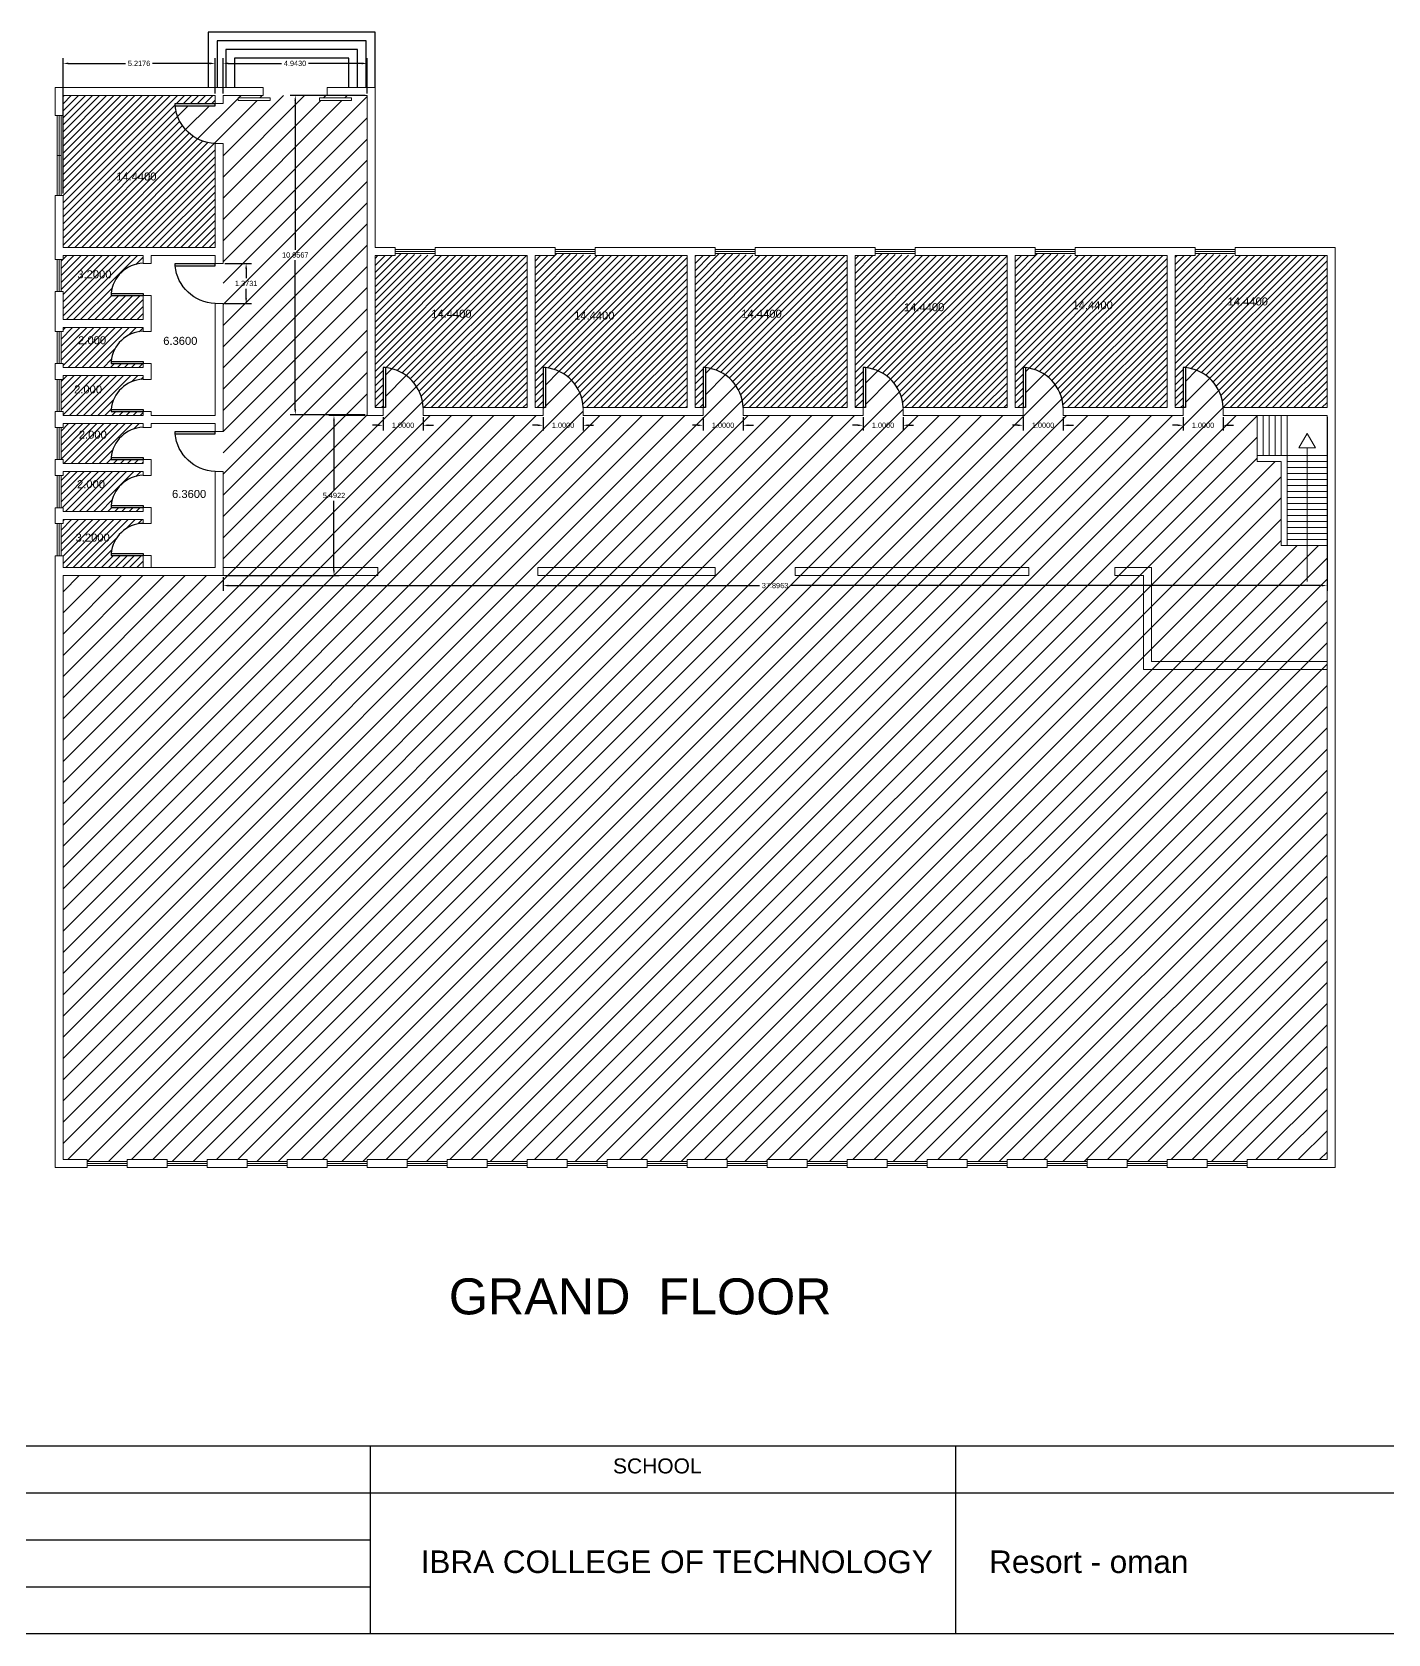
# Model space of a CAD drawing. Header units: inches. Extents: x 17 to 458, y 103 to 566.
# Drawn here: x 335.5 to 382.1, y 103.3 to 158.3 of the extents above; entities that cross this region are included whole.
import ezdxf

# ---------------------------------------------------------------- set-up
doc = ezdxf.new("R2010")
doc.units = ezdxf.units.IN
doc.header["$MEASUREMENT"] = 0
doc.layers.add('FUR', color=6, linetype='Continuous')
doc.styles.get("Standard").update_dxf_attribs({"font": 'arial.ttf'})
doc.dimstyles.get("Standard").update_dxf_attribs({"dimtxt": 0.18, "dimasz": 0.18, "dimexe": 0.18, "dimexo": 0.0625, "dimgap": 0.09, "dimtad": 0, "dimtih": 1, "dimtoh": 1, "dimdec": 4, "dimzin": 0, "dimdsep": 46, "dimtxsty": 'Standard', "dimcen": 0.09, "dimadec": 0, "dimazin": 0, "dimtfac": 1, "dimtdec": 4, "dimtofl": 0, "dimtmove": 0, "dimatfit": 3, "dimfxl": 1, "dimtolj": 1, "dimtzin": 0, "dimarcsym": 0})
pattern_1 = [(45, (304.03501, 97.06254), (-0.12136186, 0.12136186), [])]

# ---------------------------------------------------------------- blocks, each defined once
blk = doc.blocks.new('DESK4')
at = {"color": 0}
for p, q in [((0, 1), (-0.06, 1)), ((0, 0), (-0.06, 0))]:
    blk.add_line(p, q, dxfattribs=at)
blk.add_lwpolyline([(-0.06, 1), (-0.06, 0)], dxfattribs=at)
blk.add_lwpolyline([(0.945, 0, 0.376459), (0, 1), (0, 0)], format="xyb", dxfattribs=at)
blk = doc.blocks.new('*D150')
at = {"color": 0, "lineweight": -2, "transparency": 16777216}
for p, q in [((374.847, 144.786), (374.667, 144.786)), ((375.027, 145.06), (375.027, 144.606)), ((376.402, 145.06), (376.402, 144.606)), ((376.582, 144.786), (376.762, 144.786))]:
    blk.add_line(p, q, dxfattribs=at)
at = {"color": 0, "transparency": 16777216}
for points in [[(374.847, 144.816), (374.847, 144.756), (375.027, 144.786)], [(376.582, 144.816), (376.582, 144.756), (376.402, 144.786)]]:
    blk.add_solid(points, dxfattribs=at)
at = {"layer": 'Defpoints', "color": 0, "transparency": 16777216}
for p in [(375.027, 145.123), (375.027, 144.786), (376.402, 145.123)]:
    blk.add_point(p, dxfattribs=at)
at = {"color": 0, "lineweight": 0, "transparency": 16777216, "insert": (375.714, 144.786), "char_height": 0.18, "attachment_point": 5}
blk.add_mtext('\\A1;1.0000', dxfattribs=at)
blk = doc.blocks.new('*D151')
at = {"color": 0, "lineweight": -2, "transparency": 16777216}
for p, q in [((369.355, 144.786), (369.175, 144.786)), ((369.535, 145.06), (369.535, 144.606)), ((370.909, 145.06), (370.909, 144.606)), ((371.089, 144.786), (371.269, 144.786))]:
    blk.add_line(p, q, dxfattribs=at)
at = {"color": 0, "transparency": 16777216}
for points in [[(369.355, 144.816), (369.355, 144.756), (369.535, 144.786)], [(371.089, 144.816), (371.089, 144.756), (370.909, 144.786)]]:
    blk.add_solid(points, dxfattribs=at)
at = {"layer": 'Defpoints', "color": 0, "transparency": 16777216}
for p in [(369.535, 145.123), (369.535, 144.786), (370.909, 145.123)]:
    blk.add_point(p, dxfattribs=at)
at = {"color": 0, "lineweight": 0, "transparency": 16777216, "insert": (370.222, 144.786), "char_height": 0.18, "attachment_point": 5}
blk.add_mtext('\\A1;1.0000', dxfattribs=at)
blk = doc.blocks.new('*D152')
at = {"color": 0, "lineweight": -2, "transparency": 16777216}
for p, q in [((363.863, 144.786), (363.683, 144.786)), ((364.043, 145.06), (364.043, 144.606)), ((365.417, 145.06), (365.417, 144.606)), ((365.597, 144.786), (365.777, 144.786))]:
    blk.add_line(p, q, dxfattribs=at)
at = {"color": 0, "transparency": 16777216}
for points in [[(363.863, 144.816), (363.863, 144.756), (364.043, 144.786)], [(365.597, 144.816), (365.597, 144.756), (365.417, 144.786)]]:
    blk.add_solid(points, dxfattribs=at)
at = {"layer": 'Defpoints', "color": 0, "transparency": 16777216}
for p in [(364.043, 145.123), (364.043, 144.786), (365.417, 145.123)]:
    blk.add_point(p, dxfattribs=at)
at = {"color": 0, "lineweight": 0, "transparency": 16777216, "insert": (364.73, 144.786), "char_height": 0.18, "attachment_point": 5}
blk.add_mtext('\\A1;1.0000', dxfattribs=at)
blk = doc.blocks.new('*D153')
at = {"color": 0, "lineweight": -2, "transparency": 16777216}
for p, q in [((358.371, 144.786), (358.191, 144.786)), ((358.551, 145.06), (358.551, 144.606)), ((359.925, 145.06), (359.925, 144.606)), ((360.105, 144.786), (360.285, 144.786))]:
    blk.add_line(p, q, dxfattribs=at)
at = {"color": 0, "transparency": 16777216}
for points in [[(358.371, 144.816), (358.371, 144.756), (358.551, 144.786)], [(360.105, 144.816), (360.105, 144.756), (359.925, 144.786)]]:
    blk.add_solid(points, dxfattribs=at)
at = {"layer": 'Defpoints', "color": 0, "transparency": 16777216}
for p in [(358.551, 145.123), (358.551, 144.786), (359.925, 145.123)]:
    blk.add_point(p, dxfattribs=at)
at = {"color": 0, "lineweight": 0, "transparency": 16777216, "insert": (359.238, 144.786), "char_height": 0.18, "attachment_point": 5}
blk.add_mtext('\\A1;1.0000', dxfattribs=at)
blk = doc.blocks.new('*D154')
at = {"color": 0, "lineweight": -2, "transparency": 16777216}
for p, q in [((352.878, 144.786), (352.698, 144.786)), ((353.058, 145.06), (353.058, 144.606)), ((354.433, 145.06), (354.433, 144.606)), ((354.613, 144.786), (354.793, 144.786))]:
    blk.add_line(p, q, dxfattribs=at)
at = {"color": 0, "transparency": 16777216}
for points in [[(352.878, 144.816), (352.878, 144.756), (353.058, 144.786)], [(354.613, 144.816), (354.613, 144.756), (354.433, 144.786)]]:
    blk.add_solid(points, dxfattribs=at)
at = {"layer": 'Defpoints', "color": 0, "transparency": 16777216}
for p in [(353.058, 145.123), (353.058, 144.786), (354.433, 145.123)]:
    blk.add_point(p, dxfattribs=at)
at = {"color": 0, "lineweight": 0, "transparency": 16777216, "insert": (353.746, 144.786), "char_height": 0.18, "attachment_point": 5}
blk.add_mtext('\\A1;1.0000', dxfattribs=at)
blk = doc.blocks.new('*D155')
at = {"color": 0, "lineweight": -2, "transparency": 16777216}
for p, q in [((347.386, 144.786), (347.206, 144.786)), ((347.566, 145.06), (347.566, 144.606)), ((348.94, 145.06), (348.94, 144.606)), ((349.12, 144.786), (349.3, 144.786))]:
    blk.add_line(p, q, dxfattribs=at)
at = {"color": 0, "transparency": 16777216}
for points in [[(347.386, 144.816), (347.386, 144.756), (347.566, 144.786)], [(349.12, 144.816), (349.12, 144.756), (348.94, 144.786)]]:
    blk.add_solid(points, dxfattribs=at)
at = {"layer": 'Defpoints', "color": 0, "transparency": 16777216}
for p in [(347.566, 145.123), (347.566, 144.786), (348.94, 145.123)]:
    blk.add_point(p, dxfattribs=at)
at = {"color": 0, "lineweight": 0, "transparency": 16777216, "insert": (348.253, 144.786), "char_height": 0.18, "attachment_point": 5}
blk.add_mtext('\\A1;1.0000', dxfattribs=at)
blk = doc.blocks.new('*D178')
at = {"color": 0, "lineweight": -2, "transparency": 16777216}
for p, q in [((342.074, 156.17), (342.074, 157.385)), ((347.017, 156.17), (347.017, 157.385)), ((342.254, 157.205), (344.079, 157.205)), ((346.837, 157.205), (345.012, 157.205))]:
    blk.add_line(p, q, dxfattribs=at)
at = {"color": 0, "transparency": 16777216}
for points in [[(342.254, 157.235), (342.254, 157.175), (342.074, 157.205)], [(346.837, 157.235), (346.837, 157.175), (347.017, 157.205)]]:
    blk.add_solid(points, dxfattribs=at)
at = {"layer": 'Defpoints', "color": 0, "transparency": 16777216}
for p in [(347.017, 157.205), (342.074, 156.107), (347.017, 156.107)]:
    blk.add_point(p, dxfattribs=at)
at = {"color": 0, "lineweight": 0, "transparency": 16777216, "insert": (344.545, 157.205), "char_height": 0.18, "attachment_point": 5}
blk.add_mtext('\\A1;4.9430', dxfattribs=at)
blk = doc.blocks.new('*D179')
at = {"color": 0, "lineweight": -2, "transparency": 16777216}
for p, q in [((336.582, 152.737), (336.582, 157.385)), ((341.799, 156.17), (341.799, 157.385)), ((336.762, 157.205), (338.727, 157.205)), ((341.619, 157.205), (339.654, 157.205))]:
    blk.add_line(p, q, dxfattribs=at)
at = {"color": 0, "transparency": 16777216}
for points in [[(336.762, 157.235), (336.762, 157.175), (336.582, 157.205)], [(341.619, 157.235), (341.619, 157.175), (341.799, 157.205)]]:
    blk.add_solid(points, dxfattribs=at)
at = {"layer": 'Defpoints', "color": 0, "transparency": 16777216}
for p in [(336.582, 157.205), (341.799, 156.107), (336.582, 152.674)]:
    blk.add_point(p, dxfattribs=at)
at = {"color": 0, "lineweight": 0, "transparency": 16777216, "insert": (339.191, 157.205), "char_height": 0.18, "attachment_point": 5}
blk.add_mtext('\\A1;5.2176', dxfattribs=at)
blk = doc.blocks.new('*D180')
at = {"color": 0, "lineweight": -2, "transparency": 16777216}
for p, q in [((346.954, 156.107), (344.374, 156.107)), ((344.554, 155.927), (344.554, 150.811)), ((344.554, 145.33), (344.554, 150.447)), ((346.954, 145.15), (344.374, 145.15))]:
    blk.add_line(p, q, dxfattribs=at)
at = {"color": 0, "transparency": 16777216}
for points in [[(344.524, 155.927), (344.584, 155.927), (344.554, 156.107)], [(344.524, 145.33), (344.584, 145.33), (344.554, 145.15)]]:
    blk.add_solid(points, dxfattribs=at)
at = {"layer": 'Defpoints', "color": 0, "transparency": 16777216}
for p in [(347.017, 156.107), (344.554, 145.15), (347.017, 145.15)]:
    blk.add_point(p, dxfattribs=at)
at = {"color": 0, "lineweight": 0, "transparency": 16777216, "insert": (344.554, 150.629), "char_height": 0.18, "attachment_point": 5}
blk.add_mtext('\\A1;10.9567', dxfattribs=at)
blk = doc.blocks.new('*D181')
at = {"color": 0, "lineweight": -2, "transparency": 16777216}
for p, q in [((379.97, 145.06), (379.97, 139.105)), ((342.074, 139.568), (342.074, 139.105)), ((342.254, 139.285), (360.489, 139.285)), ((379.79, 139.285), (361.556, 139.285))]:
    blk.add_line(p, q, dxfattribs=at)
at = {"color": 0, "transparency": 16777216}
for points in [[(342.254, 139.315), (342.254, 139.255), (342.074, 139.285)], [(379.79, 139.315), (379.79, 139.255), (379.97, 139.285)]]:
    blk.add_solid(points, dxfattribs=at)
at = {"layer": 'Defpoints', "color": 0, "transparency": 16777216}
for p in [(379.97, 145.123), (342.074, 139.63), (379.97, 139.285)]:
    blk.add_point(p, dxfattribs=at)
at = {"color": 0, "lineweight": 0, "transparency": 16777216, "insert": (361.022, 139.285), "char_height": 0.18, "attachment_point": 5}
blk.add_mtext('\\A1;37.8963', dxfattribs=at)
blk = doc.blocks.new('*D182')
at = {"color": 0, "lineweight": -2, "transparency": 16777216}
for p, q in [((346.954, 145.123), (345.702, 145.123)), ((345.882, 144.943), (345.882, 142.558)), ((345.882, 139.81), (345.882, 142.195)), ((342.136, 139.63), (346.062, 139.63))]:
    blk.add_line(p, q, dxfattribs=at)
at = {"color": 0, "transparency": 16777216}
for points in [[(345.852, 144.943), (345.912, 144.943), (345.882, 145.123)], [(345.852, 139.81), (345.912, 139.81), (345.882, 139.63)]]:
    blk.add_solid(points, dxfattribs=at)
at = {"layer": 'Defpoints', "color": 0, "transparency": 16777216}
for p in [(347.017, 145.123), (342.074, 139.63), (345.882, 139.63)]:
    blk.add_point(p, dxfattribs=at)
at = {"color": 0, "lineweight": 0, "transparency": 16777216, "insert": (345.882, 142.377), "char_height": 0.18, "attachment_point": 5}
blk.add_mtext('\\A1;5.4922', dxfattribs=at)
blk = doc.blocks.new('*D157')
at = {"color": 0, "lineweight": -2, "transparency": 16777216}
for p, q in [((342.136, 150.34), (343.047, 150.34)), ((342.867, 150.16), (342.867, 149.836)), ((342.867, 149.147), (342.867, 149.472)), ((342.136, 148.967), (343.047, 148.967))]:
    blk.add_line(p, q, dxfattribs=at)
at = {"color": 0, "transparency": 16777216}
for points in [[(342.837, 150.16), (342.897, 150.16), (342.867, 150.34)], [(342.837, 149.147), (342.897, 149.147), (342.867, 148.967)]]:
    blk.add_solid(points, dxfattribs=at)
at = {"layer": 'Defpoints', "color": 0, "transparency": 16777216}
for p in [(342.074, 150.34), (342.074, 148.967), (342.867, 148.967)]:
    blk.add_point(p, dxfattribs=at)
at = {"color": 0, "lineweight": 0, "transparency": 16777216, "insert": (342.867, 149.654), "char_height": 0.18, "attachment_point": 5}
blk.add_mtext('\\A1;1.3731', dxfattribs=at)

msp = doc.modelspace()

# ---------------------------------------------------------------- hatches: boundary and pattern name
at = {"lineweight": 0, "true_color": 0x293189}
h = msp.add_hatch(dxfattribs=at)
h.set_pattern_fill('ANSI31', color=177, scale=4.119158)
h.set_pattern_definition([(45, (304.035, 97.06254), (-0.3640856, 0.3640856), [])])
h.paths.add_polyline_path([(379.97022, 139.63045), (379.97022, 139.90506), (379.97022, 140.66024), (378.59717, 140.66024), (378.39121, 140.66024), (378.39121, 143.54365), (377.56738, 143.54365), (377.56738, 143.74961), (377.56738, 145.12266), (376.40029, 145.12266), (376.40029, 145.42409, 0.37109584), (375.10929, 146.76483), (375.10929, 145.39727), (375.02723, 145.39727), (375.02723, 145.12266), (370.90808, 145.12266), (370.90808, 145.42409, 0.37109584), (369.61708, 146.76483), (369.61708, 145.39727), (369.53502, 145.39727), (369.53502, 145.12266), (365.41586, 145.12266), (365.41586, 145.42409, 0.37109584), (364.12487, 146.76483), (364.12487, 145.39727), (364.04281, 145.39727), (364.04281, 145.12266), (359.92365, 145.12266), (359.92365, 145.42409, 0.37109584), (358.63265, 146.76483), (358.63265, 145.39727), (358.5506, 145.39727), (358.5506, 145.12266), (354.43144, 145.12266), (354.43144, 145.42409, 0.37109584), (353.14044, 146.76483), (353.14044, 145.39727), (353.05839, 145.39727), (353.05839, 145.12266), (348.93923, 145.12266), (348.93923, 145.42409, 0.37109584), (347.64823, 146.76483), (347.64823, 145.39727), (347.56618, 145.39727), (347.56618, 145.12266), (347.01696, 145.12266), (347.01696, 150.61487), (347.01696, 156.10708), (345.64391, 156.10708), (343.44702, 156.10708), (342.07397, 156.10708), (342.07397, 155.83247), (341.79936, 155.83247), (341.79936, 155.75042), (340.4318, 155.75042, 0.37109584), (341.77254, 154.45942), (342.07397, 154.45942), (342.07397, 150.61487), (342.07397, 150.34026), (342.07397, 148.96721), (342.07397, 144.57344), (342.07397, 143.20039), (342.07397, 139.90506), (342.07397, 139.63045), (336.58176, 139.63045), (336.58176, 119.58388), (337.40559, 119.58388), (337.40559, 119.51523), (338.77864, 119.51523), (338.77864, 119.58388), (340.1517, 119.58388), (340.1517, 119.51523), (341.52475, 119.51523), (341.52475, 119.58388), (342.8978, 119.58388), (342.8978, 119.51523), (344.27085, 119.51523), (344.27085, 119.58388), (345.64391, 119.58388), (345.64391, 119.51523), (347.01696, 119.51523), (347.01696, 119.58388), (348.39001, 119.58388), (348.39001, 119.51523), (349.76306, 119.51523), (349.76306, 119.58388), (351.13612, 119.58388), (351.13612, 119.51523), (352.50917, 119.51523), (352.50917, 119.58388), (353.88222, 119.58388), (353.88222, 119.51523), (355.25527, 119.51523), (355.25527, 119.58388), (356.62833, 119.58388), (356.62833, 119.51523), (358.00138, 119.51523), (358.00138, 119.58388), (359.37443, 119.58388), (359.37443, 119.51523), (360.74749, 119.51523), (360.74749, 119.58388), (362.12054, 119.58388), (362.12054, 119.51523), (363.49359, 119.51523), (363.49359, 119.58388), (364.86664, 119.58388), (364.86664, 119.51523), (366.2397, 119.51523), (366.2397, 119.58388), (367.61275, 119.58388), (367.61275, 119.51523), (368.9858, 119.51523), (368.9858, 119.58388), (370.35885, 119.58388), (370.35885, 119.51523), (371.73191, 119.51523), (371.73191, 119.58388), (373.10496, 119.58388), (373.10496, 119.51523), (374.47801, 119.51523), (374.47801, 119.58388), (375.85106, 119.58388), (375.85106, 119.51523), (377.22412, 119.51523), (377.22412, 119.58388), (379.97022, 119.58388)])
h.paths.add_polyline_path([(346.48564, 155.92969), (345.38205, 155.92969), (345.38205, 156.02581), (346.48564, 156.02581)], flags=16)
h.paths.add_polyline_path([(343.69271, 155.92969), (342.58912, 155.92969), (342.58912, 156.02581), (343.69271, 156.02581)], flags=16)
at = {"lineweight": 0, "true_color": 0x136734}
h = msp.add_hatch(dxfattribs=at)
h.set_pattern_fill('ANSI31', color=116, scale=1.373053)
h.set_pattern_definition(pattern_1)
h.paths.add_polyline_path([(341.79936, 154.45817, -0.39300407), (340.42647, 155.83247), (341.79936, 155.83247), (341.79936, 156.10708), (336.58176, 156.10708), (336.58176, 150.88948), (341.79936, 150.88948)])
at = {"lineweight": 0, "true_color": 0x642165}
h = msp.add_hatch(dxfattribs=at)
h.set_pattern_fill('ANSI31', color=219, scale=1.373053)
h.set_pattern_definition(pattern_1)
h.paths.add_polyline_path([(431.71251, 149.579), (428.55449, 149.579), (427.18144, 149.64765), (427.18144, 149.579), (426.49491, 149.579), (426.49491, 144.3614), (426.76952, 144.3614), (426.76952, 145.73428, -0.39300407), (428.14382, 144.3614), (431.71251, 144.3614)])
h.paths.add_polyline_path([(426.2203, 149.579), (423.06228, 149.579), (421.68922, 149.64765), (421.68922, 149.579), (421.0027, 149.579), (421.0027, 144.3614), (421.27731, 144.3614), (421.27731, 145.73428, -0.39300407), (422.65161, 144.3614), (426.2203, 144.3614)])
h.paths.add_polyline_path([(420.72809, 149.579), (417.57007, 149.579), (416.19701, 149.64765), (416.19701, 149.579), (415.51049, 149.579), (415.51049, 144.3614), (415.7851, 144.3614), (415.7851, 145.73428, -0.39300407), (417.1594, 144.3614), (420.72809, 144.3614)])
h.paths.add_polyline_path([(415.23588, 149.579), (412.07786, 149.579), (410.7048, 149.64765), (410.7048, 149.579), (410.01828, 149.579), (410.01828, 144.3614), (410.29289, 144.3614), (410.29289, 145.73428, -0.39300407), (411.66719, 144.3614), (415.23588, 144.3614)])
h.paths.add_polyline_path([(409.74367, 149.579), (406.58565, 149.579), (405.21259, 149.64765), (405.21259, 149.579), (404.52607, 149.579), (404.52607, 144.3614), (404.80068, 144.3614), (404.80068, 145.73428, -0.39300407), (406.17497, 144.3614), (409.74367, 144.3614)])
h.paths.add_polyline_path([(404.25146, 149.579), (401.09343, 149.579), (399.72038, 149.64765), (399.72038, 149.579), (399.03386, 149.579), (399.03386, 144.3614), (399.30847, 144.3614), (399.30847, 145.73428, -0.39300407), (400.68276, 144.3614), (404.25146, 144.3614)])
h.paths.add_polyline_path([(398.75925, 155.07121), (388.32404, 155.07121), (388.32404, 149.85361), (393.54164, 149.85361), (395.47823, 149.85361), (397.11034, 149.85361, -0.39300407), (398.48463, 151.22649), (398.48463, 149.85361), (398.75925, 149.85361)])
h.paths.add_polyline_path([(379.97022, 150.61487), (376.8122, 150.61487), (375.43915, 150.68352), (375.43915, 150.61487), (374.75262, 150.61487), (374.75262, 145.39727), (375.02723, 145.39727), (375.02723, 146.77015, -0.39300407), (376.40153, 145.39727), (379.97022, 145.39727)])
h.paths.add_polyline_path([(374.47801, 150.61487), (371.31999, 150.61487), (369.94694, 150.68352), (369.94694, 150.61487), (369.26041, 150.61487), (369.26041, 145.39727), (369.53502, 145.39727), (369.53502, 146.77015, -0.39300407), (370.90932, 145.39727), (374.47801, 145.39727)])
h.paths.add_polyline_path([(368.9858, 150.61487), (365.82778, 150.61487), (364.45473, 150.68352), (364.45473, 150.61487), (363.7682, 150.61487), (363.7682, 145.39727), (364.04281, 145.39727), (364.04281, 146.77015, -0.39300407), (365.41711, 145.39727), (368.9858, 145.39727)])
h.paths.add_polyline_path([(363.49359, 150.61487), (360.33557, 150.61487), (358.96252, 150.68352), (358.96252, 150.61487), (358.27599, 150.61487), (358.27599, 145.39727), (358.5506, 145.39727), (358.5506, 146.77015, -0.39300407), (359.9249, 145.39727), (363.49359, 145.39727)])
h.paths.add_polyline_path([(358.00138, 150.61487), (354.84336, 150.61487), (353.47031, 150.68352), (353.47031, 150.61487), (352.78378, 150.61487), (352.78378, 145.39727), (353.05839, 145.39727), (353.05839, 146.77015, -0.39300407), (354.43269, 145.39727), (358.00138, 145.39727)])
h.paths.add_polyline_path([(352.50917, 150.61487), (349.35115, 150.61487), (347.9781, 150.68352), (347.9781, 150.61487), (347.29157, 150.61487), (347.29157, 145.39727), (347.56618, 145.39727), (347.56618, 146.77015, -0.39300407), (348.94048, 145.39727), (352.50917, 145.39727)])
at = {"lineweight": 0}
h = msp.add_hatch(dxfattribs=at)
h.set_pattern_fill('ANSI31', color=2, scale=1.373053)
h.set_pattern_definition(pattern_1)
h.paths.add_polyline_path([(391.07015, 146.97561), (391.07015, 147.1075), (388.32404, 147.1075), (388.32404, 146.96956), (388.25539, 146.96956), (388.25539, 145.86571), (388.32404, 145.86571), (388.32404, 145.73445), (391.07015, 145.73445), (391.07015, 145.87175), (389.97171, 145.87175), (389.97171, 145.93766, -0.37645889)])
h.paths.add_polyline_path([(391.07015, 145.32794), (391.07015, 145.45984), (388.32404, 145.45984), (388.32404, 145.3219), (388.25539, 145.3219), (388.25539, 144.21805), (388.32404, 144.21805), (388.32404, 144.08678), (391.07015, 144.08678), (391.07015, 144.22409), (389.97171, 144.22409), (389.97171, 144.29, -0.37645889)])
h.paths.add_polyline_path([(391.07015, 143.68028), (391.07015, 143.81217), (388.32404, 143.81217), (388.32404, 143.67424), (388.25539, 143.67424), (388.25539, 142.57038), (388.32404, 142.57038), (388.32404, 142.43912), (391.07015, 142.43912), (391.07015, 142.57643), (389.97171, 142.57643), (389.97171, 142.64233, -0.37645889)])
h.paths.add_polyline_path([(391.07015, 148.20594), (389.97171, 148.20594), (389.97171, 148.27185, -0.37645889), (391.07015, 149.3098), (391.07015, 149.579), (388.32404, 149.579), (388.32404, 149.3098), (388.25539, 149.3098), (388.25539, 148.20594), (388.32404, 148.20594), (388.32404, 147.38211), (391.07015, 147.38211)])
h.paths.add_polyline_path([(391.07015, 142.03262), (391.07015, 142.16451), (388.32404, 142.16451), (388.32404, 142.02657), (388.25539, 142.02657), (388.25539, 140.92272), (388.32404, 140.92272), (388.32404, 140.79146), (391.07015, 140.79146), (391.07015, 140.92876), (389.97171, 140.92876), (389.97171, 140.99467, -0.37645889)])
h.paths.add_polyline_path([(391.07015, 140.38495), (391.07015, 140.51685), (388.32404, 140.51685), (388.32404, 140.37891), (388.25539, 140.37891), (388.25539, 139.27506), (388.32404, 139.27506), (388.32404, 138.86918), (391.07015, 138.86918), (391.07015, 139.2811), (389.97171, 139.2811), (389.97171, 139.34701, -0.37645889)])
h.paths.add_polyline_path([(339.32786, 141.42083), (339.32786, 141.55272), (336.58176, 141.55272), (336.58176, 141.41478), (336.51311, 141.41478), (336.51311, 140.31093), (336.58176, 140.31093), (336.58176, 139.90506), (339.32786, 139.90506), (339.32786, 140.31698), (338.22942, 140.31698), (338.22942, 140.38288, -0.37645889)])
h.paths.add_polyline_path([(339.32786, 143.06849), (339.32786, 143.20039), (336.58176, 143.20039), (336.58176, 143.06245), (336.51311, 143.06245), (336.51311, 141.95859), (336.58176, 141.95859), (336.58176, 141.82733), (339.32786, 141.82733), (339.32786, 141.96464), (338.22942, 141.96464), (338.22942, 142.03054, -0.37645889)])
h.paths.add_polyline_path([(339.32786, 144.71616), (339.32786, 144.84805), (336.58176, 144.84805), (336.58176, 144.71011), (336.51311, 144.71011), (336.51311, 143.60626), (336.58176, 143.60626), (336.58176, 143.475), (339.32786, 143.475), (339.32786, 143.6123), (338.22942, 143.6123), (338.22942, 143.67821, -0.37645889)])
h.paths.add_polyline_path([(339.32786, 146.36382), (339.32786, 146.49571), (336.58176, 146.49571), (336.58176, 146.35777), (336.51311, 146.35777), (336.51311, 145.25392), (336.58176, 145.25392), (336.58176, 145.12266), (339.32786, 145.12266), (339.32786, 145.25996), (338.22942, 145.25996), (338.22942, 145.32587, -0.37645889)])
h.paths.add_polyline_path([(339.32786, 148.01148), (339.32786, 148.14338), (336.58176, 148.14338), (336.58176, 148.00544), (336.51311, 148.00544), (336.51311, 146.90158), (336.58176, 146.90158), (336.58176, 146.77032), (339.32786, 146.77032), (339.32786, 146.90763), (338.22942, 146.90763), (338.22942, 146.97353, -0.37645889)])
h.paths.add_polyline_path([(339.32786, 149.24182), (338.22942, 149.24182), (338.22942, 149.30772, -0.37645889), (339.32786, 150.34567), (339.32786, 150.61487), (336.58176, 150.61487), (336.58176, 150.47693), (336.51311, 150.47693), (336.51311, 149.37308), (336.58176, 149.37308), (336.58176, 148.41799), (339.32786, 148.41799)])

# ---------------------------------------------------------------- linework, layer by layer
at = {"color": 2}
for p, q in [((347.29157, 158.28169), (341.56774, 158.28169)), ((341.56774, 158.28169), (341.56774, 156.38169)), ((346.99157, 157.98169), (341.86774, 157.98169)), ((341.86774, 157.98169), (341.86774, 156.38169)), ((346.99157, 156.38169), (346.99157, 157.98169)), ((347.29157, 156.38169), (347.29157, 158.28169)), ((346.69157, 157.68169), (342.16774, 157.68169)), ((342.16774, 157.68169), (342.16774, 156.38169)), ((346.39157, 157.38169), (342.46774, 157.38169)), ((342.46774, 157.38169), (342.46774, 156.38169)), ((346.39157, 156.38169), (346.39157, 157.38169)), ((346.69157, 156.38169), (346.69157, 157.68169))]:
    msp.add_line(p, q, dxfattribs=at)
at = {"lineweight": 0}
for p, q in [((336.30715, 156.38169), (341.79936, 156.38169)), ((336.30715, 155.42055), (336.30715, 156.38169)), ((341.79936, 156.38169), (343.44702, 156.38169)), ((343.44702, 156.10708), (343.44702, 156.38169)), ((345.64391, 156.38169), (347.29157, 156.38169)), ((345.64391, 156.10708), (345.64391, 156.38169)), ((347.29157, 156.38169), (347.29157, 150.88948)), ((336.58176, 156.10708), (341.79936, 156.10708)), ((336.58176, 155.42055), (336.58176, 156.10708)), ((341.79936, 156.10708), (341.79936, 155.83247)), ((341.79936, 155.83247), (342.07397, 155.83247)), ((342.07397, 156.10708), (343.44702, 156.10708)), ((342.07397, 156.10708), (342.07397, 155.83247)), ((342.58912, 155.92969), (342.58912, 156.02581)), ((343.69271, 155.92969), (342.58912, 155.92969)), ((342.59427, 156.02581), (343.69271, 156.02581)), ((343.69271, 156.02581), (343.69271, 155.92969)), ((343.69271, 155.92969), (343.69271, 155.92969)), ((345.38205, 155.92969), (345.38205, 156.02581)), ((346.48564, 155.92969), (345.38205, 155.92969)), ((345.3872, 156.02581), (346.48564, 156.02581)), ((345.64391, 156.10708), (347.01696, 156.10708)), ((346.48564, 156.02581), (346.48564, 155.92969)), ((346.48564, 155.92969), (346.48564, 155.92969)), ((347.01696, 156.10708), (347.01696, 150.61487)), ((336.58176, 155.42055), (336.30715, 155.42055)), ((336.3758, 155.42055), (336.3758, 152.67445)), ((336.44445, 155.42055), (336.44445, 152.67445)), ((336.51311, 155.42055), (336.51311, 152.67445)), ((336.51311, 154.0475), (336.3758, 154.0475)), ((341.79936, 154.45942), (341.79936, 150.88948)), ((341.79936, 154.45942), (342.07397, 154.45942)), ((342.07397, 154.45942), (342.07397, 150.61487)), ((336.30715, 150.88948), (336.30715, 152.67445)), ((336.58176, 152.67445), (336.30715, 152.67445)), ((336.58176, 150.88948), (336.58176, 152.67445)), ((336.30715, 150.47693), (336.30715, 150.88948)), ((341.79936, 150.88948), (336.58176, 150.88948)), ((347.29157, 150.88948), (347.9781, 150.88948)), ((347.9781, 150.61487), (347.9781, 150.88948)), ((347.9781, 150.82083), (349.35115, 150.82083)), ((347.9781, 150.75218), (349.35115, 150.75218)), ((347.9781, 150.68352), (349.35115, 150.68352)), ((349.35115, 150.88948), (352.78378, 150.88948)), ((349.35115, 150.61487), (349.35115, 150.88948)), ((352.78378, 150.88948), (353.47031, 150.88948)), ((353.47031, 150.61487), (353.47031, 150.88948)), ((353.47031, 150.82083), (354.84336, 150.82083)), ((353.47031, 150.75218), (354.84336, 150.75218)), ((353.47031, 150.68352), (354.84336, 150.68352)), ((354.84336, 150.88948), (358.27599, 150.88948)), ((354.84336, 150.61487), (354.84336, 150.88948)), ((358.27599, 150.88948), (358.96252, 150.88948)), ((358.96252, 150.61487), (358.96252, 150.88948)), ((358.96252, 150.82083), (360.33557, 150.82083)), ((358.96252, 150.75218), (360.33557, 150.75218)), ((358.96252, 150.68352), (360.33557, 150.68352)), ((360.33557, 150.88948), (363.7682, 150.88948)), ((360.33557, 150.61487), (360.33557, 150.88948)), ((363.7682, 150.88948), (364.45473, 150.88948)), ((364.45473, 150.61487), (364.45473, 150.88948)), ((364.45473, 150.82083), (365.82778, 150.82083)), ((364.45473, 150.75218), (365.82778, 150.75218)), ((364.45473, 150.68352), (365.82778, 150.68352)), ((365.82778, 150.88948), (369.26041, 150.88948)), ((365.82778, 150.61487), (365.82778, 150.88948)), ((369.26041, 150.88948), (369.94694, 150.88948)), ((369.94694, 150.61487), (369.94694, 150.88948)), ((369.94694, 150.82083), (371.31999, 150.82083)), ((369.94694, 150.75218), (371.31999, 150.75218)), ((369.94694, 150.68352), (371.31999, 150.68352)), ((371.31999, 150.88948), (374.75262, 150.88948)), ((371.31999, 150.61487), (371.31999, 150.88948)), ((374.75262, 150.88948), (375.43915, 150.88948)), ((375.43915, 150.61487), (375.43915, 150.88948)), ((375.43915, 150.82083), (376.8122, 150.82083)), ((375.43915, 150.75218), (376.8122, 150.75218)), ((375.43915, 150.68352), (376.8122, 150.68352)), ((376.8122, 150.88948), (380.24483, 150.88948)), ((376.8122, 150.61487), (376.8122, 150.88948)), ((380.24483, 150.88948), (380.24483, 145.39727)), ((336.58176, 150.47693), (336.30715, 150.47693)), ((336.3758, 150.47693), (336.3758, 149.37308)), ((336.44445, 150.47693), (336.44445, 149.37308)), ((336.51311, 150.47693), (336.51311, 149.37308)), ((336.58176, 150.47693), (336.58176, 150.61487)), ((339.32786, 150.61487), (336.58176, 150.61487)), ((339.32786, 150.34026), (339.32786, 150.61487)), ((339.32786, 150.34026), (339.60247, 150.34026)), ((339.60247, 150.34026), (339.60247, 150.61487)), ((341.79936, 150.61487), (339.60247, 150.61487)), ((341.79936, 150.25821), (341.79936, 150.61487)), ((341.79936, 150.34026), (342.07397, 150.34026)), ((342.07397, 150.34026), (342.07397, 150.61487)), ((347.01696, 150.61487), (347.01696, 145.12266)), ((347.29157, 150.61487), (347.29157, 145.39727)), ((347.29157, 150.61487), (347.9781, 150.61487)), ((349.35115, 150.61487), (352.50917, 150.61487)), ((352.50917, 150.61487), (352.50917, 145.39727)), ((352.78378, 150.61487), (353.47031, 150.61487)), ((352.78378, 150.61487), (352.78378, 145.39727)), ((354.84336, 150.61487), (358.00138, 150.61487)), ((358.00138, 150.61487), (358.00138, 145.39727)), ((358.27599, 150.61487), (358.96252, 150.61487)), ((358.27599, 150.61487), (358.27599, 145.39727)), ((360.33557, 150.61487), (363.49359, 150.61487)), ((363.49359, 150.61487), (363.49359, 145.39727)), ((363.7682, 150.61487), (363.7682, 145.39727)), ((363.7682, 150.61487), (364.45473, 150.61487)), ((365.82778, 150.61487), (368.9858, 150.61487)), ((368.9858, 150.61487), (368.9858, 145.39727)), ((369.26041, 150.61487), (369.26041, 145.39727)), ((369.26041, 150.61487), (369.94694, 150.61487)), ((371.31999, 150.61487), (374.47801, 150.61487)), ((374.47801, 150.61487), (374.47801, 145.39727)), ((374.75262, 150.61487), (374.75262, 145.39727)), ((374.75262, 150.61487), (375.43915, 150.61487)), ((376.8122, 150.61487), (379.97022, 150.61487)), ((379.97022, 150.61487), (379.97022, 145.39727)), ((336.30715, 148.00544), (336.30715, 149.37308)), ((336.58176, 149.37308), (336.30715, 149.37308)), ((336.58176, 148.41799), (336.58176, 149.37308)), ((339.32786, 148.41799), (339.32786, 149.24182)), ((339.32786, 149.24182), (339.60247, 149.24182)), ((339.60247, 148.00607), (339.60247, 149.24182)), ((341.79936, 145.12266), (341.79936, 148.96721)), ((341.79936, 148.96721), (342.07397, 148.96721)), ((342.07397, 144.57344), (342.07397, 148.96721)), ((336.58176, 148.00544), (336.30715, 148.00544)), ((336.3758, 148.00544), (336.3758, 146.90158)), ((336.44445, 148.00544), (336.44445, 146.90158)), ((336.51311, 148.00544), (336.51311, 146.90158)), ((339.32786, 148.41799), (336.58176, 148.41799)), ((336.58176, 148.00544), (336.58176, 148.14338)), ((339.32786, 148.14338), (336.58176, 148.14338)), ((339.32786, 148.00607), (339.32786, 148.14338)), ((339.32786, 148.00607), (339.60247, 148.00607)), ((336.30715, 146.35777), (336.30715, 146.90158)), ((336.58176, 146.90158), (336.30715, 146.90158)), ((336.58176, 146.77032), (336.58176, 146.90158)), ((339.32786, 146.77032), (339.32786, 146.90763)), ((339.32786, 146.90763), (339.60247, 146.90763)), ((339.60247, 146.35841), (339.60247, 146.90763)), ((336.58176, 146.35777), (336.30715, 146.35777)), ((336.3758, 146.35777), (336.3758, 145.25392)), ((336.44445, 146.35777), (336.44445, 145.25392)), ((336.51311, 146.35777), (336.51311, 145.25392)), ((339.32786, 146.77032), (336.58176, 146.77032)), ((336.58176, 146.35777), (336.58176, 146.49571)), ((339.32786, 146.49571), (336.58176, 146.49571)), ((339.32786, 146.35841), (339.32786, 146.49571)), ((339.32786, 146.35841), (339.60247, 146.35841)), ((336.30715, 144.71011), (336.30715, 145.25392)), ((336.58176, 145.25392), (336.30715, 145.25392)), ((336.58176, 145.12266), (336.58176, 145.25392)), ((339.32786, 145.12266), (339.32786, 145.25996)), ((339.32786, 145.25996), (339.60247, 145.25996)), ((339.60247, 145.12266), (339.60247, 145.25996)), ((347.29157, 145.39727), (347.56618, 145.39727)), ((347.56618, 145.39727), (347.56618, 145.12266)), ((348.93923, 145.39727), (352.50917, 145.39727)), ((348.93923, 145.39727), (348.93923, 145.12266)), ((352.78378, 145.39727), (353.05839, 145.39727)), ((353.05839, 145.39727), (353.05839, 145.12266)), ((354.43144, 145.39727), (358.00138, 145.39727)), ((354.43144, 145.39727), (354.43144, 145.12266)), ((358.27599, 145.39727), (358.5506, 145.39727)), ((358.5506, 145.39727), (358.5506, 145.12266)), ((359.92365, 145.39727), (363.49359, 145.39727)), ((359.92365, 145.39727), (359.92365, 145.12266)), ((363.7682, 145.39727), (364.04281, 145.39727)), ((364.04281, 145.39727), (364.04281, 145.12266)), ((365.41586, 145.39727), (368.9858, 145.39727)), ((365.41586, 145.39727), (365.41586, 145.12266)), ((369.26041, 145.39727), (369.53502, 145.39727)), ((369.53502, 145.39727), (369.53502, 145.12266)), ((370.90808, 145.39727), (374.47801, 145.39727)), ((370.90808, 145.39727), (370.90808, 145.12266)), ((374.75262, 145.39727), (375.02723, 145.39727)), ((375.02723, 145.39727), (375.02723, 145.12266)), ((376.40029, 145.39727), (379.97022, 145.39727)), ((376.40029, 145.39727), (376.40029, 145.12266)), ((380.24483, 145.39727), (380.24483, 139.90506)), ((336.58176, 144.71011), (336.30715, 144.71011)), ((336.3758, 144.71011), (336.3758, 143.60626)), ((336.44445, 144.71011), (336.44445, 143.60626)), ((336.51311, 144.71011), (336.51311, 143.60626)), ((339.32786, 145.12266), (336.58176, 145.12266)), ((336.58176, 144.71011), (336.58176, 144.84805)), ((339.32786, 144.84805), (336.58176, 144.84805)), ((339.32786, 144.71074), (339.32786, 144.84805)), ((339.32786, 144.71074), (339.60247, 144.71074)), ((339.60247, 145.12266), (341.79936, 145.12266)), ((339.60247, 144.71074), (339.60247, 144.84805)), ((339.60247, 144.84805), (341.79936, 144.84805)), ((341.79936, 144.49138), (341.79936, 144.84805)), ((347.01696, 145.12266), (347.56618, 145.12266)), ((348.93923, 145.12266), (353.05839, 145.12266)), ((354.43144, 145.12266), (358.5506, 145.12266)), ((359.92365, 145.12266), (364.04281, 145.12266)), ((365.41586, 145.12266), (369.53502, 145.12266)), ((370.90808, 145.12266), (375.02723, 145.12266)), ((376.40029, 145.12266), (379.97022, 145.12266)), ((377.56738, 145.12266), (377.56738, 143.74961)), ((377.77334, 145.12266), (377.77334, 143.74961)), ((377.9793, 145.12266), (377.9793, 143.74961)), ((378.18525, 145.12266), (378.18525, 143.74961)), ((378.39121, 145.12266), (378.39121, 143.74961)), ((378.39121, 145.12266), (378.39121, 143.74961)), ((378.59717, 145.12266), (378.59717, 140.66024)), ((379.97022, 145.12266), (379.97022, 139.90506)), ((341.79936, 144.57344), (342.07397, 144.57344)), ((336.30715, 143.06245), (336.30715, 143.60626)), ((336.58176, 143.60626), (336.30715, 143.60626)), ((336.58176, 143.475), (336.58176, 143.60626)), ((339.32786, 143.475), (339.32786, 143.6123)), ((339.32786, 143.6123), (339.60247, 143.6123)), ((339.60247, 143.06308), (339.60247, 143.6123)), ((377.56738, 143.74961), (379.97022, 143.74961)), ((377.56738, 143.74961), (377.56738, 143.54365)), ((377.56738, 143.54365), (378.39121, 143.54365)), ((378.39121, 143.54365), (378.39121, 140.66024)), ((378.59717, 143.54365), (379.97022, 143.54365)), ((378.59717, 143.54365), (379.97022, 143.54365)), ((336.58176, 143.06245), (336.30715, 143.06245)), ((336.3758, 143.06245), (336.3758, 141.95859)), ((336.44445, 143.06245), (336.44445, 141.95859)), ((336.51311, 143.06245), (336.51311, 141.95859)), ((339.32786, 143.475), (336.58176, 143.475)), ((339.32786, 143.20039), (336.58176, 143.20039)), ((336.58176, 143.06245), (336.58176, 143.20039)), ((339.32786, 143.06308), (339.32786, 143.20039)), ((339.32786, 143.06308), (339.60247, 143.06308)), ((341.79936, 139.90506), (341.79936, 143.20039)), ((341.79936, 143.20039), (342.07397, 143.20039)), ((342.07397, 139.90506), (342.07397, 143.20039)), ((378.59717, 143.33769), (379.97022, 143.33769)), ((378.59717, 143.13173), (379.97022, 143.13173)), ((378.59717, 142.92578), (379.97022, 142.92578)), ((378.59717, 142.71982), (379.97022, 142.71982)), ((378.59717, 142.51386), (379.97022, 142.51386)), ((336.30715, 141.41478), (336.30715, 141.95859)), ((336.58176, 141.95859), (336.30715, 141.95859)), ((336.58176, 141.82733), (336.58176, 141.95859)), ((339.32786, 141.82733), (339.32786, 141.96464)), ((339.32786, 141.96464), (339.60247, 141.96464)), ((339.60247, 141.41542), (339.60247, 141.96464)), ((378.59717, 142.3079), (379.97022, 142.3079)), ((378.59717, 142.10194), (379.97022, 142.10194)), ((378.59717, 141.89599), (379.97022, 141.89599)), ((336.58176, 141.41478), (336.30715, 141.41478)), ((336.3758, 141.41478), (336.3758, 140.31093)), ((336.44445, 141.41478), (336.44445, 140.31093)), ((336.51311, 141.41478), (336.51311, 140.31093)), ((339.32786, 141.82733), (336.58176, 141.82733)), ((336.58176, 141.41478), (336.58176, 141.55272)), ((339.32786, 141.55272), (336.58176, 141.55272)), ((339.32786, 141.41542), (339.32786, 141.55272)), ((339.32786, 141.41542), (339.60247, 141.41542)), ((378.59717, 141.69003), (379.97022, 141.69003)), ((378.59717, 141.48407), (379.97022, 141.48407)), ((378.59717, 141.27811), (379.97022, 141.27811)), ((378.59717, 141.07215), (379.97022, 141.07215)), ((378.59717, 140.8662), (379.97022, 140.8662)), ((336.30715, 139.90506), (336.30715, 140.31093)), ((336.58176, 140.31093), (336.30715, 140.31093)), ((336.58176, 139.90506), (336.58176, 140.31093)), ((339.32786, 139.90506), (339.32786, 140.31698)), ((339.32786, 140.31698), (339.60247, 140.31698)), ((339.60247, 139.90506), (339.60247, 140.31698)), ((378.59717, 140.66024), (378.39121, 140.66024)), ((378.59717, 140.66024), (379.97022, 140.66024)), ((336.30715, 119.30927), (336.30715, 139.90506)), ((341.79936, 139.90506), (336.58176, 139.90506)), ((342.07397, 139.90506), (342.07397, 139.63045)), ((347.38872, 139.90506), (342.07397, 139.90506)), ((358.96326, 139.90506), (352.88093, 139.90506)), ((369.73406, 139.90506), (361.70937, 139.90506)), ((373.94106, 139.90506), (372.689, 139.90506)), ((372.689, 139.90506), (372.689, 139.63045)), ((373.94106, 139.90506), (373.94106, 139.63045)), ((373.94106, 139.90506), (373.94106, 136.67839)), ((379.97022, 139.63045), (379.97022, 139.90506)), ((380.24483, 139.90506), (380.24483, 119.30927)), ((336.58176, 119.58388), (336.58176, 139.63045)), ((342.07397, 139.63045), (336.58176, 139.63045)), ((347.38872, 139.63045), (336.58176, 139.63045)), ((358.96326, 139.63045), (352.88093, 139.63045)), ((369.73406, 139.63045), (361.70937, 139.63045)), ((373.66645, 139.63045), (372.689, 139.63045)), ((373.66645, 139.63045), (373.66645, 136.40378)), ((379.97022, 139.63045), (379.97022, 119.58388)), ((379.97022, 136.40378), (373.66645, 136.40378)), ((379.97022, 136.67839), (373.94106, 136.67839)), ((337.40559, 119.30927), (336.30715, 119.30927)), ((337.40559, 119.58388), (336.58176, 119.58388)), ((337.40559, 119.58388), (337.40559, 119.30927)), ((338.77864, 119.51523), (337.40559, 119.51523)), ((338.77864, 119.44657), (337.40559, 119.44657)), ((338.77864, 119.37792), (337.40559, 119.37792)), ((340.1517, 119.58388), (338.77864, 119.58388)), ((338.77864, 119.58388), (338.77864, 119.30927)), ((340.1517, 119.30927), (338.77864, 119.30927)), ((340.1517, 119.58388), (340.1517, 119.30927)), ((341.52475, 119.51523), (340.1517, 119.51523)), ((341.52475, 119.44657), (340.1517, 119.44657)), ((341.52475, 119.37792), (340.1517, 119.37792)), ((342.8978, 119.58388), (341.52475, 119.58388)), ((341.52475, 119.58388), (341.52475, 119.30927)), ((342.8978, 119.30927), (341.52475, 119.30927)), ((342.8978, 119.58388), (342.8978, 119.30927)), ((344.27085, 119.51523), (342.8978, 119.51523)), ((344.27085, 119.44657), (342.8978, 119.44657)), ((344.27085, 119.37792), (342.8978, 119.37792)), ((345.64391, 119.58388), (344.27085, 119.58388)), ((344.27085, 119.58388), (344.27085, 119.30927)), ((345.64391, 119.30927), (344.27085, 119.30927)), ((345.64391, 119.58388), (345.64391, 119.30927)), ((347.01696, 119.51523), (345.64391, 119.51523)), ((347.01696, 119.44657), (345.64391, 119.44657)), ((347.01696, 119.37792), (345.64391, 119.37792)), ((348.39001, 119.58388), (347.01696, 119.58388)), ((347.01696, 119.58388), (347.01696, 119.30927)), ((348.39001, 119.30927), (347.01696, 119.30927)), ((348.39001, 119.58388), (348.39001, 119.30927)), ((349.76306, 119.51523), (348.39001, 119.51523)), ((349.76306, 119.44657), (348.39001, 119.44657)), ((349.76306, 119.37792), (348.39001, 119.37792)), ((351.13612, 119.58388), (349.76306, 119.58388)), ((349.76306, 119.58388), (349.76306, 119.30927)), ((351.13612, 119.30927), (349.76306, 119.30927)), ((351.13612, 119.58388), (351.13612, 119.30927)), ((352.50917, 119.51523), (351.13612, 119.51523)), ((352.50917, 119.44657), (351.13612, 119.44657)), ((352.50917, 119.37792), (351.13612, 119.37792)), ((353.88222, 119.58388), (352.50917, 119.58388)), ((352.50917, 119.58388), (352.50917, 119.30927)), ((353.88222, 119.30927), (352.50917, 119.30927)), ((353.88222, 119.58388), (353.88222, 119.30927)), ((355.25527, 119.51523), (353.88222, 119.51523)), ((355.25527, 119.44657), (353.88222, 119.44657)), ((355.25527, 119.37792), (353.88222, 119.37792)), ((356.62833, 119.58388), (355.25527, 119.58388)), ((355.25527, 119.58388), (355.25527, 119.30927)), ((356.62833, 119.30927), (355.25527, 119.30927)), ((356.62833, 119.58388), (356.62833, 119.30927)), ((358.00138, 119.51523), (356.62833, 119.51523)), ((358.00138, 119.44657), (356.62833, 119.44657)), ((358.00138, 119.37792), (356.62833, 119.37792)), ((359.37443, 119.58388), (358.00138, 119.58388)), ((358.00138, 119.58388), (358.00138, 119.30927)), ((359.37443, 119.30927), (358.00138, 119.30927)), ((359.37443, 119.58388), (359.37443, 119.30927)), ((360.74749, 119.51523), (359.37443, 119.51523)), ((360.74749, 119.44657), (359.37443, 119.44657)), ((360.74749, 119.37792), (359.37443, 119.37792)), ((362.12054, 119.58388), (360.74749, 119.58388)), ((360.74749, 119.58388), (360.74749, 119.30927)), ((362.12054, 119.30927), (360.74749, 119.30927)), ((362.12054, 119.58388), (362.12054, 119.30927)), ((363.49359, 119.51523), (362.12054, 119.51523)), ((363.49359, 119.44657), (362.12054, 119.44657)), ((363.49359, 119.37792), (362.12054, 119.37792)), ((364.86664, 119.58388), (363.49359, 119.58388)), ((363.49359, 119.58388), (363.49359, 119.30927)), ((364.86664, 119.30927), (363.49359, 119.30927)), ((364.86664, 119.58388), (364.86664, 119.30927)), ((366.2397, 119.51523), (364.86664, 119.51523)), ((366.2397, 119.44657), (364.86664, 119.44657)), ((366.2397, 119.37792), (364.86664, 119.37792)), ((367.61275, 119.58388), (366.2397, 119.58388)), ((366.2397, 119.58388), (366.2397, 119.30927)), ((367.61275, 119.30927), (366.2397, 119.30927)), ((367.61275, 119.58388), (367.61275, 119.30927)), ((368.9858, 119.51523), (367.61275, 119.51523)), ((368.9858, 119.44657), (367.61275, 119.44657)), ((368.9858, 119.37792), (367.61275, 119.37792)), ((370.35885, 119.58388), (368.9858, 119.58388)), ((368.9858, 119.58388), (368.9858, 119.30927)), ((370.35885, 119.30927), (368.9858, 119.30927)), ((370.35885, 119.58388), (370.35885, 119.30927)), ((371.73191, 119.51523), (370.35885, 119.51523)), ((371.73191, 119.44657), (370.35885, 119.44657)), ((371.73191, 119.37792), (370.35885, 119.37792)), ((373.10496, 119.58388), (371.73191, 119.58388)), ((371.73191, 119.58388), (371.73191, 119.30927)), ((373.10496, 119.30927), (371.73191, 119.30927)), ((373.10496, 119.58388), (373.10496, 119.30927)), ((374.47801, 119.51523), (373.10496, 119.51523)), ((374.47801, 119.44657), (373.10496, 119.44657)), ((374.47801, 119.37792), (373.10496, 119.37792)), ((375.85106, 119.58388), (374.47801, 119.58388)), ((374.47801, 119.58388), (374.47801, 119.30927)), ((375.85106, 119.30927), (374.47801, 119.30927)), ((375.85106, 119.58388), (375.85106, 119.30927)), ((377.22412, 119.51523), (375.85106, 119.51523)), ((377.22412, 119.44657), (375.85106, 119.44657)), ((377.22412, 119.37792), (375.85106, 119.37792)), ((379.97022, 119.58388), (377.22412, 119.58388)), ((377.22412, 119.58388), (377.22412, 119.30927)), ((380.24483, 119.30927), (377.22412, 119.30927))]:
    msp.add_line(p, q, dxfattribs=at)
at = {"color": 2, "lineweight": 0}
msp.add_line((379.2837, 139.42449), (379.2837, 144.008), dxfattribs=at)
at = {"color": 6, "lineweight": 0}
for p, q in [((347.01696, 139.90506), (347.29157, 139.90506)), ((347.38872, 139.90506), (347.38872, 139.63045)), ((352.88093, 139.90506), (352.88093, 139.63045)), ((358.96326, 139.90506), (358.96326, 139.63045)), ((361.70937, 139.90506), (361.70937, 139.63045)), ((369.26041, 139.90506), (369.53502, 139.90506)), ((369.73406, 139.90506), (369.73406, 139.63045))]:
    msp.add_line(p, q, dxfattribs=at)
at = {"color": 240, "true_color": 0xed1f24}
for p, q in [((458.09613, 109.74809), (303.05907, 109.74809)), ((367.21299, 109.74809), (367.21299, 103.30611)), ((458.09613, 108.13759), (309.53281, 108.13759)), ((347.11907, 106.5271), (309.53281, 106.5271)), ((347.11907, 104.9166), (309.53281, 104.9166)), ((458.09613, 103.30611), (303.05907, 103.30611)), ((458.09613, 103.30611), (303.05907, 103.30611))]:
    msp.add_line(p, q, dxfattribs=at)
at = {"color": 240}
for p in [(347.11907, 109.74809), (347.11907, 106.5271)]:
    msp.add_line(p, (347.11907, 103.30611), dxfattribs=at)
at = {"color": 2, "lineweight": 0}
msp.add_lwpolyline([(379.00334, 144.008), (379.28917, 144.50306), (379.57499, 144.008)], close=True, dxfattribs=at)

# ---------------------------------------------------------------- block references
at = {"layer": 'FUR', "color": 40, "lineweight": 0, "true_color": 0xf8d731, "rotation": 90}
for p, xscale, yscale, zscale in [((341.79936, 155.75042), -1.367560278664525, 1.367560278664525, 1.367560278664525), ((339.32786, 149.30772), 1.098442135401341, 1.098442135401341, 1.098442135401341), ((341.79936, 150.25821), -1.367560278664525, 1.367560278664525, 1.367560278664525), ((339.32786, 146.97353), 1.098442135401341, 1.098442135401341, 1.098442135401341), ((339.32786, 145.32587), 1.098442135401341, 1.098442135401341, 1.098442135401341), ((339.32786, 143.67821), 1.098442135401341, 1.098442135401341, 1.098442135401341), ((341.79936, 144.49138), -1.367560278664525, 1.367560278664525, 1.367560278664525), ((339.32786, 142.03054), 1.098442135401341, 1.098442135401341, 1.098442135401341), ((339.32786, 140.38288), 1.098442135401341, 1.098442135401341, 1.098442135401341)]:
    msp.add_blockref('DESK4', p, dxfattribs=dict(at, xscale=xscale, yscale=yscale, zscale=zscale))
at = {"layer": 'FUR', "color": 40, "lineweight": 0, "true_color": 0xf8d731, "xscale": 1.367560278664525, "yscale": 1.367560278664525, "zscale": 1.367560278664525}
for p in [(347.64823, 145.39727), (353.14044, 145.39727), (358.63265, 145.39727), (364.12487, 145.39727), (369.61708, 145.39727), (375.10929, 145.39727)]:
    msp.add_blockref('DESK4', p, dxfattribs=at)

# ---------------------------------------------------------------- texts
at = {"color": 18, "true_color": 0x000000}
msp.add_text('SCHOOL', height=0.515359, dxfattribs=at).set_placement((355.46015, 108.81522))
at = {"color": 3}
for s, p in [('IBRA COLLEGE OF TECHNOLOGY', (348.85813, 105.39805)), ('Resort - oman', (368.37141, 105.39805))]:
    msp.add_text(s, height=0.773038, dxfattribs=at).set_placement(p)
at = {"color": 6, "lineweight": 0, "char_height": 0.274611, "attachment_point": 1}
for s, insert, width in [('14.4400', (338.40324, 153.46192), 1.3929273), ('3.2000', (337.07278, 150.10404), 1.1958483), ('14.4400', (371.23187, 149.04554), 1.3929273), ('14.4400', (376.55597, 149.17368), 1.3929273), ('14.4400', (349.21796, 148.75162), 1.3929273), ('14.4400', (354.12512, 148.68755), 1.3929273), ('14.4400', (359.86616, 148.75162), 1.3929273), ('14.4400', (365.44685, 148.97585), 1.3929273), ('2.000', (337.09979, 147.84134), 0.9769373), ('6.3600', (340.02057, 147.82124), 1.1976185), ('2.000', (336.96055, 146.15481), 0.9769373), ('2.000', (337.12373, 144.60025), 0.9769373), ('2.000', (337.06086, 142.90212), 0.9769373), ('6.3600', (340.32365, 142.56687), 1.1976185), ('3.2000', (337.01218, 141.06874), 1.1958483)]:
    msp.add_mtext(s, dxfattribs=dict(at, insert=insert, width=width))
at = {"lineweight": 0, "insert": (349.82438, 115.509), "char_height": 1.2357474, "attachment_point": 1}
msp.add_mtext_dynamic_manual_height_columns('GRAND  FLOOR', width=27.8413281, gutter_width=1, heights=[0], dxfattribs=at)

# ---------------------------------------------------------------- dimensions: what is measured, and where the dimension line sits
at = {"color": 1, "lineweight": 0}
for base, p1, p2, picture, middle in [((336.58176, 157.20473), (341.79936, 156.10708), (336.58176, 152.67445), '*D179', (339.19056, 157.20473)), ((347.01696, 157.20473), (342.07397, 156.10708), (347.01696, 156.10708), '*D178', (344.54546, 157.20473)), ((379.970223, 139.284834), (342.073969, 139.630449), (379.970223, 145.12266), '*D181', (361.022096, 139.284834))]:
    dim = msp.add_linear_dim(base=base, p1=p1, p2=p2, dimstyle='Standard', dxfattribs=at)
    dim.commit()
    dim.dimension.update_dxf_attribs({"geometry": picture, "text_midpoint": middle})
for base, p1, p2, picture, middle in [((344.55365, 145.15034), (347.01696, 156.10708), (347.01696, 145.15034), '*D180', (344.55365, 150.62871)), ((342.866763, 148.967207), (342.073969, 150.34026), (342.073969, 148.967207), '*D157', (342.866763, 149.653733)), ((345.8821, 139.63045), (347.01696, 145.12266), (342.07397, 139.63045), '*D182', (345.8821, 142.37655))]:
    dim = msp.add_linear_dim(base=base, p1=p1, p2=p2, angle=90, dimstyle='Standard', dxfattribs=at)
    dim.commit()
    dim.dimension.update_dxf_attribs({"geometry": picture, "text_midpoint": middle})
for base, p1, p2, picture, middle in [((347.56618, 144.78556), (348.94048, 145.12266), (347.56618, 145.12266), '*D155', (348.25333, 144.78556)), ((353.05839, 144.78556), (354.43269, 145.12266), (353.05839, 145.12266), '*D154', (353.74554, 144.78556)), ((358.5506, 144.78556), (359.9249, 145.12266), (358.5506, 145.12266), '*D153', (359.23775, 144.78556)), ((364.04281, 144.78556), (365.41711, 145.12266), (364.04281, 145.12266), '*D152', (364.72996, 144.78556)), ((369.53502, 144.78556), (370.90932, 145.12266), (369.53502, 145.12266), '*D151', (370.22217, 144.78556)), ((375.02723, 144.78556), (376.40153, 145.12266), (375.02723, 145.12266), '*D150', (375.71438, 144.78556))]:
    dim = msp.add_linear_dim(base=base, p1=p1, p2=p2, text='1.0000', dimstyle='Standard', dxfattribs=at)
    dim.commit()
    dim.dimension.update_dxf_attribs({"geometry": picture, "text_midpoint": middle})

doc.saveas('drawing.dxf')
